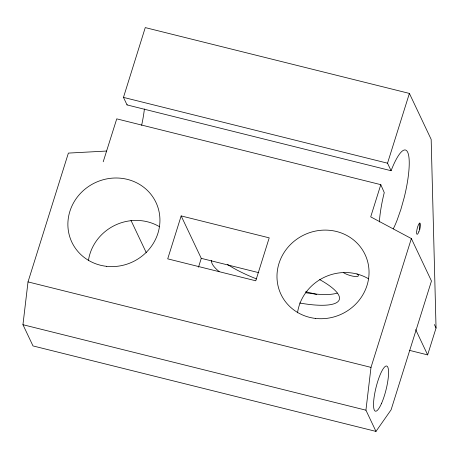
<?xml version="1.0" encoding="UTF-8"?>
<svg xmlns="http://www.w3.org/2000/svg" width="459" height="459" viewBox="0 0 459 459"><rect width="100%" height="100%" fill="white"/><g stroke="black" fill="none" stroke-linecap="round" stroke-linejoin="round"><path stroke-width="0.69" d="M103.212 161.775L116.747 118.858L380.798 184.661L370.706 216.866L411.367 238.571L431.466 281L391.097 409.807L375.984 431.403L33.002 345.925L22.95 324.708L28.016 281.901L68.385 153.094L106.597 151.045M375.984 431.403L365.932 410.185L370.998 367.378L411.367 238.571M393.288 228.857A46.52 10.276 -76 0 0 397.201 219.918L400.914 209.287L404.167 197.691A46.52 10.276 -76 0 0 407.667 152.21A46.52 10.276 -76 0 0 391.223 170.369L391.091 170.725L127.04 104.916L123.471 97.388L145.262 27.597L409.394 93.424L431.167 139.387L436.05 328.047L427.639 354.887L409.566 350.383M181.167 215.919L167.713 258.853L255.755 280.793L269.209 237.86L181.167 215.919L201.266 258.348L198.489 267.207M391.091 170.725L387.528 163.197L409.394 93.424M127.04 104.916L127.172 104.566M123.471 97.388L387.528 163.197M201.266 258.348L258.807 272.686M305.705 291.672L316.808 294.437M28.016 281.901L370.998 367.378M22.95 324.708L365.932 410.185M380.798 184.661L384.258 192.596A46.52 10.276 -76 0 0 379.363 221.972M434.375 324.513L436.05 328.047M415.676 329.619L427.639 354.887M130.981 220.395L146.323 252.783M419.664 223.097L419.83 229.529M337.245 293.083A66.871 16.966 17.4 0 1 305.82 292.744M256.518 278.917A66.871 16.966 17.4 0 1 227.498 264.436M319.671 279.594A66.871 16.966 17.4 0 1 299.664 303.003M219.138 271.544A66.871 16.966 17.4 0 1 211.49 260.391M356.947 273.857A8.721 2.215 17.4 0 1 354.927 276.49A8.721 2.215 17.4 0 1 343.298 272.543M88.403 260.735A46.52 43.806 -25.3 0 1 159.52 226.74M297.507 312.849A46.52 43.806 -25.3 0 1 368.623 278.854M144.413 108.978A46.52 10.276 -76 0 1 141.642 125.318M418.849 231.801A5.812 1.285 -76 0 0 419.887 223.063A5.812 1.285 -76 0 0 416.692 231.25A5.812 1.285 -76 0 0 418.849 231.801M106.316 266.3A46.52 43.806 -25.3 0 0 157.024 204.869A46.52 43.806 -25.3 0 0 78.386 195.735A46.52 43.806 -25.3 0 0 106.316 266.3M315.419 318.414A46.52 43.806 -25.3 0 0 366.127 256.977A46.52 43.806 -25.3 0 0 287.489 247.843A46.52 43.806 -25.3 0 0 315.419 318.414M381.613 403.243A23.26 5.135 -76 0 0 387.258 366.362A23.26 5.135 -76 0 0 374.28 396.169A23.26 5.135 -76 0 0 381.613 403.243"/></g></svg>
